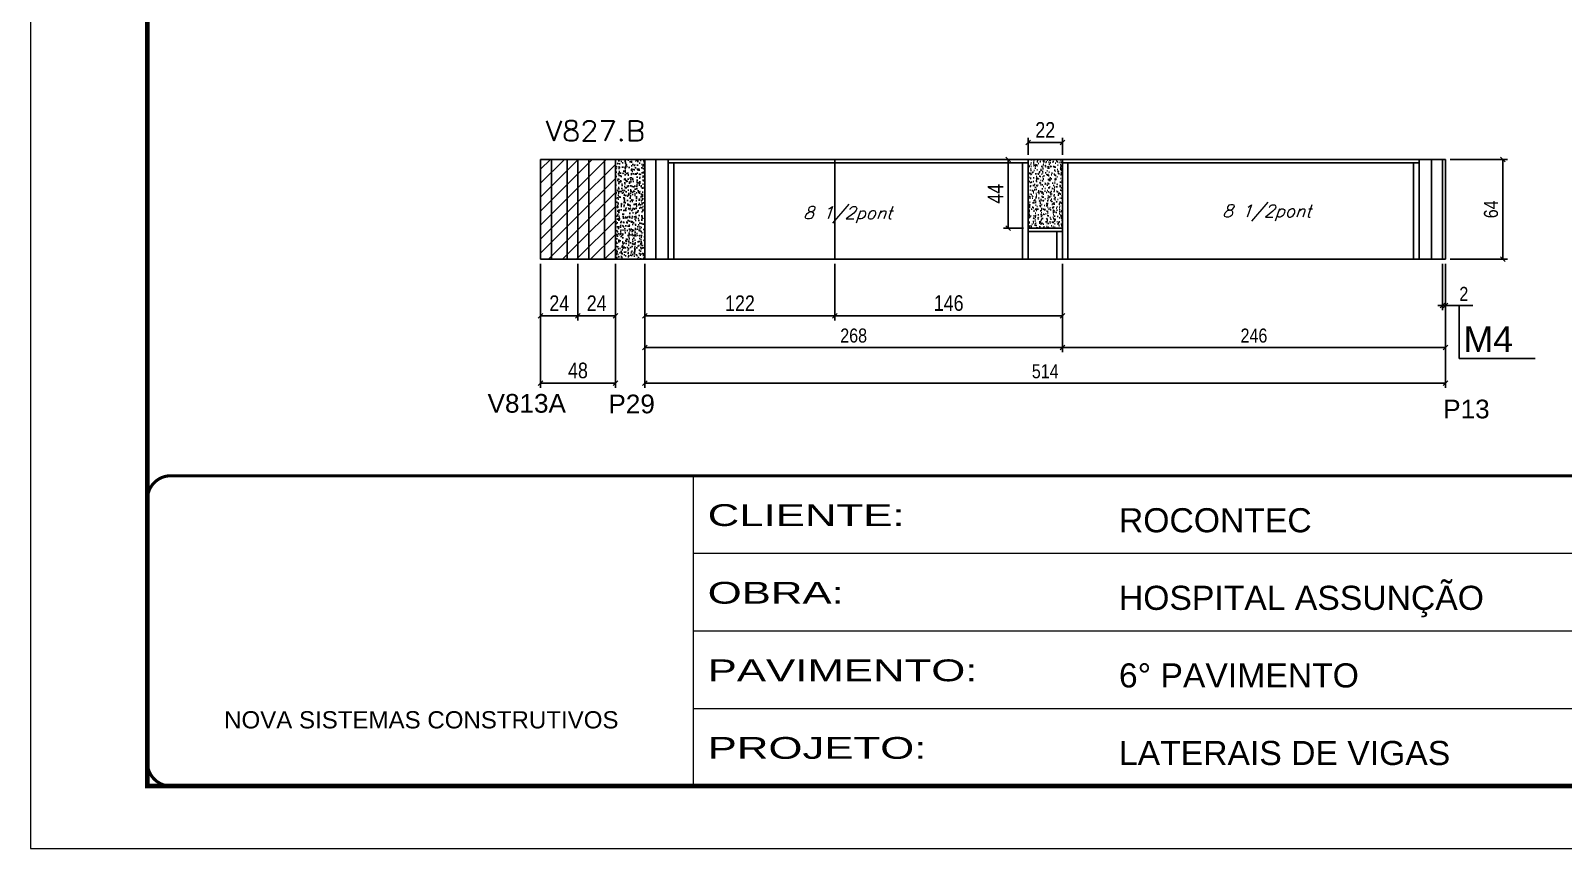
# Model space of a CAD drawing. Extents: x -20960 to -5926, y -2106 to 21915.
# Drawn here: x -9037 to -8053, y 11677 to 12202 of the extents above; entities that cross this region are included whole.
import ezdxf

# ---------------------------------------------------------------- set-up
doc = ezdxf.new("R2010")
doc.units = 0
doc.linetypes.add('CONTINUO', pattern=[0])
doc.linetypes.add('DASHED', pattern=[0.75, 0.5, -0.25])
for name, color, linetype in [('5', 5, 'Continuous'), ('COTA', 241, 'Continuous'), ('NOMENCLATURA', 7, 'Continuous'), ('Painéis', 200, 'Continuous'), ('Reaproveitamento', 251, 'Continuous'), ('SARR_2.2x7', 40, 'Continuous'), ('SARR_3.5x7', 81, 'Continuous'), ('texto', 7, 'Continuous')]:
    doc.layers.add(name, color=color, linetype=linetype)
for name, color, linetype, lineweight in [('Folhas', 255, 'Continuous', 9), ('SARRAFO DE PRESSAO', 251, 'DASHED', 9), ('Texto Seção', 7, 'Continuous', 15)]:
    doc.layers.add(name, color=color, linetype=linetype, lineweight=lineweight)
doc.styles.add('ARIAL', font='arial.ttf')
doc.styles.add('COTA TECNICA', font='techl___.ttf', dxfattribs={"height": 10})
doc.styles.add('COTA TECNICA-50', font='techl___.ttf', dxfattribs={"height": 9})
doc.styles.add('REGUA-120', font='ROMANS.shx', dxfattribs={"height": 15})
doc.styles.add('Romans', font='romans.shx')
doc.styles.get("Standard").update_dxf_attribs({"font": 'arial.ttf'})
doc.styles.add('Tecnologia', font='')
doc.styles.get('Tecnologia').set_extended_font_data('Forgotten Futurist')
doc.dimstyles.new('COTA PAINEL-50', dxfattribs={"dimtxt": 9, "dimasz": 3, "dimexe": 3, "dimexo": 3, "dimgap": 3, "dimtad": 1, "dimdec": 1, "dimzin": 12, "dimdsep": 46, "dimtxsty": 'COTA TECNICA-50', "dimblk1": 'OBLIQUE', "dimblk2": 'OBLIQUE', "dimsah": 1, "dimcen": 0.9, "dimclrd": 4, "dimclre": 4, "dimclrt": 240, "dimadec": 1, "dimazin": 3, "dimtfac": 1, "dimtdec": 1, "dimtmove": 0, "dimatfit": 3, "dimfxl": 1, "dimtolj": 1, "dimtzin": 12, "dimarcsym": 0})
doc.dimstyles.new('PAINEL', dxfattribs={"dimtxt": 10, "dimasz": 3, "dimexe": 3, "dimexo": 3, "dimgap": 3, "dimtad": 1, "dimdec": 1, "dimzin": 12, "dimdsep": 46, "dimtxsty": 'COTA TECNICA', "dimblk1": 'OBLIQUE', "dimblk2": 'OBLIQUE', "dimsah": 1, "dimcen": 0.9, "dimclrd": 4, "dimclre": 4, "dimclrt": 240, "dimadec": 1, "dimazin": 3, "dimtfac": 1, "dimtdec": 1, "dimtmove": 0, "dimatfit": 3, "dimfxl": 1, "dimtolj": 1, "dimtzin": 12, "dimarcsym": 0})
pattern_1 = [(50, (-141925.284, -18732.7265), (5.46554007, -0.47817257), [0.5715, -6.2865]), (355, (-141925.284, -18732.7265), (-1.05730264, 5.73170536), [0.4572, -5.02921753]), (100.4514447, (-141924.8284, -18732.7663), (4.40823741, 5.25353256), [0.48570026, -5.34270734]), (46.1842, (-141925.284, -18731.2025), (8.13237123, -1.26126984), [0.85725, -9.42975]), (96.6355576, (-141924.606, -18731.3076), (7.122124, 7.42278374), [0.7285507, -8.01406824]), (351.184151, (-141925.284, -18731.2025), (7.122124, 7.42278374), [0.685799, -7.54379196]), (21, (-141924.522, -18731.5835), (4.54843174, -3.06795595), [0.5715, -6.2865]), (326, (-141924.522, -18731.5835), (1.85406085, 5.52563898), [0.4572, -5.0292]), (71.451445, (-141924.143, -18731.839), (6.40249258, 2.45768307), [0.48570026, -5.34269813]), (37.5, (-141925.2839, -18732.7265), (0.092658098, 2.536651166), [0, -4.96824, 0, -5.1054, 0, -5.04825]), (7.5, (-141925.284, -18732.7265), (2.004589875, 3.005417245), [0, -2.91084, 0, -4.85394, 0, -1.92405]), (327.5, (-141926.9832, -18732.7265), (4.067717855, -0.17186232), [0, -1.905, 0, -5.9436, 0, -7.8867]), (317.5, (-141927.745, -18732.7265), (4.44387544, 0.76279473), [0, -2.4765, 0, -3.94716, 0, -5.6007])]
pattern_2 = [(45, (-151015.732, -13719.405), (-4.49012806, 4.49012806), [])]

# ---------------------------------------------------------------- blocks, each defined once
blk = doc.blocks.new('9999999999')
at = {"color": 30, "linetype": 'CONTINUO'}
for p, q in [((98564.56, 34230.21), (98564.56, 34429.45)), ((98564.56, 34379.64), (99583.98, 34379.64)), ((98564.56, 34329.83), (99487.98, 34329.83)), ((98564.56, 34280.02), (99487.98, 34280.02))]:
    blk.add_line(p, q, dxfattribs=at)
at = {"color": 30, "linetype": 'CONTINUO', "const_width": 2}
blk.add_lwpolyline([(99583.98, 34230.21), (99583.98, 34414.45, 0.414214), (99568.98, 34429.45), (98228.98, 34429.45, 0.414214), (98213.98, 34414.45), (98213.98, 34245.21, 0.414214), (98228.98, 34230.21), (99583.98, 34230.21)], format="xyb", dxfattribs=at)
at = {"layer": 'Folhas'}
blk.add_lwpolyline([(98138.98, 34190.21), (99623.98, 34190.21), (99623.98, 35240.21), (98138.98, 35240.21)], close=True, dxfattribs=at)
at = {"layer": 'Folhas', "color": 30, "const_width": 3}
blk.add_lwpolyline([(98213.98, 34230.21), (99583.98, 34230.21), (99583.98, 35200.21), (98213.98, 35200.21)], close=True, dxfattribs=at)
at = {"color": 7, "linetype": 'Continuous', "ltscale": 5, "style": 'ARIAL'}
for s, height, p in [('ROCONTEC', 15.483, (98837.68, 34393.13)), ('HOSPITAL ASSUNÇÃO', 15.4829, (98837.68, 34343.32)), ('6° PAVIMENTO', 15.4829, (98837.68, 34293.51)), ('NOVA SISTEMAS CONSTRUTIVOS', 11.0592, (98263.19, 34267.21)), ('LATERAIS DE VIGAS', 15.4829, (98837.68, 34243.7))]:
    blk.add_text(s, height=height, dxfattribs=at).set_placement(p)
at = {"layer": 'Folhas', "color": 7, "style": 'Tecnologia', "width": 1.5}
for s, p in [('CLIENTE:', (98573.65, 34397.17)), ('OBRA:', (98573.65, 34347.31)), ('PAVIMENTO:', (98573.65, 34297.5)), ('PROJETO:', (98573.65, 34247.69))]:
    blk.add_text(s, height=14, dxfattribs=at).set_placement(p)
blk = doc.blocks.new('_Oblique')
at = {"color": 0, "linetype": 'ByBlock', "lineweight": -2}
blk.add_line((-0.5, -0.5), (0.5, 0.5), dxfattribs=at)
blk = doc.blocks.new('*D1261')
at = {"layer": 'COTA', "color": 4, "linetype": 'ByBlock', "lineweight": -2, "transparency": 16777216}
for p, q in [((-8709.61, 12052.07), (-8709.61, 11972.48)), ((-8661.61, 12052.07), (-8661.61, 11972.48)), ((-8661.61, 11975.48), (-8709.61, 11975.48))]:
    blk.add_line(p, q, dxfattribs=at)
at = {"layer": 'Defpoints', "color": 0, "linetype": 'ByBlock', "transparency": 16777216}
for p in [(-8709.61, 12055.07), (-8661.61, 12055.07), (-8709.61, 11975.48)]:
    blk.add_point(p, dxfattribs=at)
at = {"layer": 'COTA', "color": 4, "linetype": 'ByBlock', "lineweight": -2, "transparency": 16777216, "xscale": 3, "yscale": 3, "zscale": 3}
for p, rotation in [((-8709.61, 11975.48), 180.0000000002952), ((-8661.61, 11975.48), 2.952837974135036e-10)]:
    blk.add_blockref('_Oblique', p, dxfattribs=dict(at, rotation=rotation))
at = {"layer": 'COTA', "color": 240, "linetype": 'ByBlock', "transparency": 16777216, "insert": (-8685.61, 11983.57), "char_height": 10, "attachment_point": 5, "style": 'COTA TECNICA'}
blk.add_mtext('\\A1;48', dxfattribs=at)
blk = doc.blocks.new('*D1262')
at = {"layer": 'COTA', "color": 4, "linetype": 'ByBlock', "lineweight": -2, "transparency": 16777216}
for p, q in [((-8399.61, 12119.07), (-8412.51, 12119.07)), ((-8409.51, 12119.07), (-8409.51, 12075.07)), ((-8399.61, 12075.07), (-8412.51, 12075.07))]:
    blk.add_line(p, q, dxfattribs=at)
at = {"layer": 'Defpoints', "color": 0, "linetype": 'ByBlock', "transparency": 16777216}
for p in [(-8396.61, 12119.07), (-8409.51, 12075.07), (-8396.61, 12075.07)]:
    blk.add_point(p, dxfattribs=at)
at = {"layer": 'COTA', "color": 4, "linetype": 'ByBlock', "lineweight": -2, "transparency": 16777216, "xscale": 3, "yscale": 3, "zscale": 3}
for p, rotation in [((-8409.51, 12119.07), 90), ((-8409.51, 12075.07), 270)]:
    blk.add_blockref('_Oblique', p, dxfattribs=dict(at, rotation=rotation))
at = {"layer": 'COTA', "color": 240, "linetype": 'ByBlock', "transparency": 16777216, "insert": (-8417.58, 12097.07), "char_height": 10, "attachment_point": 5, "rotation": 90, "style": 'COTA TECNICA'}
blk.add_mtext('\\A1;44', dxfattribs=at)
blk = doc.blocks.new('*D1263')
at = {"layer": 'COTA', "color": 4, "linetype": 'ByBlock', "lineweight": -2, "transparency": 16777216}
for p, q in [((-8396.61, 12122.07), (-8396.61, 12133.08)), ((-8396.61, 12130.08), (-8374.61, 12130.08)), ((-8374.61, 12122.07), (-8374.61, 12133.08))]:
    blk.add_line(p, q, dxfattribs=at)
at = {"layer": 'Defpoints', "color": 0, "linetype": 'ByBlock', "transparency": 16777216}
for p in [(-8374.61, 12130.08), (-8396.61, 12119.07), (-8374.61, 12119.07)]:
    blk.add_point(p, dxfattribs=at)
at = {"layer": 'COTA', "color": 4, "linetype": 'ByBlock', "lineweight": -2, "transparency": 16777216, "xscale": 3, "yscale": 3, "zscale": 3, "rotation": 180}
blk.add_blockref('_Oblique', (-8396.61, 12130.08), dxfattribs=at)
at = {"layer": 'COTA', "color": 4, "linetype": 'ByBlock', "lineweight": -2, "transparency": 16777216, "xscale": 3, "yscale": 3, "zscale": 3}
blk.add_blockref('_Oblique', (-8374.61, 12130.08), dxfattribs=at)
at = {"layer": 'COTA', "color": 240, "linetype": 'ByBlock', "transparency": 16777216, "insert": (-8385.61, 12138.08), "char_height": 10, "attachment_point": 5, "style": 'COTA TECNICA'}
blk.add_mtext('\\A1;22', dxfattribs=at)
blk = doc.blocks.new('*D1264')
at = {"layer": 'COTA', "color": 4, "linetype": 'ByBlock', "lineweight": -2, "transparency": 16777216}
for p, q in [((-8642.61, 12052.07), (-8642.61, 12015.72)), ((-8520.61, 12052.07), (-8520.61, 12015.72)), ((-8642.61, 12018.72), (-8520.61, 12018.72))]:
    blk.add_line(p, q, dxfattribs=at)
at = {"layer": 'Defpoints', "color": 0, "linetype": 'ByBlock', "transparency": 16777216}
for p in [(-8642.61, 12055.07), (-8520.61, 12055.07), (-8520.61, 12018.72)]:
    blk.add_point(p, dxfattribs=at)
at = {"layer": 'COTA', "color": 4, "linetype": 'ByBlock', "lineweight": -2, "transparency": 16777216, "xscale": 3, "yscale": 3, "zscale": 3, "rotation": 180}
blk.add_blockref('_Oblique', (-8642.61, 12018.72), dxfattribs=at)
at = {"layer": 'COTA', "color": 4, "linetype": 'ByBlock', "lineweight": -2, "transparency": 16777216, "xscale": 3, "yscale": 3, "zscale": 3}
blk.add_blockref('_Oblique', (-8520.61, 12018.72), dxfattribs=at)
at = {"layer": 'COTA', "color": 240, "linetype": 'ByBlock', "transparency": 16777216, "insert": (-8581.61, 12026.78), "char_height": 10, "attachment_point": 5, "style": 'COTA TECNICA'}
blk.add_mtext('\\A1;122', dxfattribs=at)
blk = doc.blocks.new('*D1265')
at = {"layer": 'COTA', "color": 4, "linetype": 'ByBlock', "lineweight": -2, "transparency": 16777216}
for p, q in [((-8520.61, 12052.07), (-8520.61, 12015.72)), ((-8374.61, 12052.07), (-8374.61, 12015.72)), ((-8520.61, 12018.72), (-8374.61, 12018.72))]:
    blk.add_line(p, q, dxfattribs=at)
at = {"layer": 'Defpoints', "color": 0, "linetype": 'ByBlock', "transparency": 16777216}
for p in [(-8520.61, 12055.07), (-8374.61, 12055.07), (-8374.61, 12018.72)]:
    blk.add_point(p, dxfattribs=at)
at = {"layer": 'COTA', "color": 4, "linetype": 'ByBlock', "lineweight": -2, "transparency": 16777216, "xscale": 3, "yscale": 3, "zscale": 3, "rotation": 180}
blk.add_blockref('_Oblique', (-8520.61, 12018.72), dxfattribs=at)
at = {"layer": 'COTA', "color": 4, "linetype": 'ByBlock', "lineweight": -2, "transparency": 16777216, "xscale": 3, "yscale": 3, "zscale": 3}
blk.add_blockref('_Oblique', (-8374.61, 12018.72), dxfattribs=at)
at = {"layer": 'COTA', "color": 240, "linetype": 'ByBlock', "transparency": 16777216, "insert": (-8447.61, 12026.82), "char_height": 10, "attachment_point": 5, "style": 'COTA TECNICA'}
blk.add_mtext('\\A1;146', dxfattribs=at)
blk = doc.blocks.new('*D1331')
at = {"layer": 'COTA', "color": 4, "lineweight": -2, "ltscale": 25, "transparency": 16777216}
for p, q in [((-8709.61, 12052.07), (-8709.61, 12015.72)), ((-8685.61, 12052.07), (-8685.61, 12015.72)), ((-8709.61, 12018.72), (-8685.61, 12018.72))]:
    blk.add_line(p, q, dxfattribs=at)
at = {"layer": 'Defpoints', "color": 0, "ltscale": 25, "transparency": 16777216}
for p in [(-8709.61, 12055.07), (-8685.61, 12055.07), (-8685.61, 12018.72)]:
    blk.add_point(p, dxfattribs=at)
at = {"layer": 'COTA', "color": 4, "lineweight": -2, "ltscale": 25, "transparency": 16777216, "xscale": 3, "yscale": 3, "zscale": 3, "rotation": 180}
blk.add_blockref('_Oblique', (-8709.61, 12018.72), dxfattribs=at)
at = {"layer": 'COTA', "color": 4, "lineweight": -2, "ltscale": 25, "transparency": 16777216, "xscale": 3, "yscale": 3, "zscale": 3}
blk.add_blockref('_Oblique', (-8685.61, 12018.72), dxfattribs=at)
at = {"layer": 'COTA', "color": 240, "ltscale": 25, "transparency": 16777216, "insert": (-8697.61, 12026.79), "char_height": 10, "attachment_point": 5, "style": 'COTA TECNICA'}
blk.add_mtext('\\A1;24', dxfattribs=at)
blk = doc.blocks.new('*D1332')
at = {"layer": 'COTA', "color": 4, "lineweight": -2, "ltscale": 25, "transparency": 16777216}
for p, q in [((-8685.61, 12052.07), (-8685.61, 12015.72)), ((-8661.61, 12052.07), (-8661.61, 12015.72)), ((-8685.61, 12018.72), (-8661.61, 12018.72))]:
    blk.add_line(p, q, dxfattribs=at)
at = {"layer": 'Defpoints', "color": 0, "ltscale": 25, "transparency": 16777216}
for p in [(-8685.61, 12055.07), (-8661.61, 12055.07), (-8661.61, 12018.72)]:
    blk.add_point(p, dxfattribs=at)
at = {"layer": 'COTA', "color": 4, "lineweight": -2, "ltscale": 25, "transparency": 16777216, "xscale": 3, "yscale": 3, "zscale": 3, "rotation": 180}
blk.add_blockref('_Oblique', (-8685.61, 12018.72), dxfattribs=at)
at = {"layer": 'COTA', "color": 4, "lineweight": -2, "ltscale": 25, "transparency": 16777216, "xscale": 3, "yscale": 3, "zscale": 3}
blk.add_blockref('_Oblique', (-8661.61, 12018.72), dxfattribs=at)
at = {"layer": 'COTA', "color": 240, "ltscale": 25, "transparency": 16777216, "insert": (-8673.61, 12026.79), "char_height": 10, "attachment_point": 5, "style": 'COTA TECNICA'}
blk.add_mtext('\\A1;24', dxfattribs=at)
blk = doc.blocks.new('*D1315')
at = {"layer": 'COTA', "color": 4, "lineweight": -2, "transparency": 16777216}
for p, q in [((-8374.61, 12052.07), (-8374.61, 11995.37)), ((-8128.61, 12052.07), (-8128.61, 11995.37)), ((-8128.61, 11998.37), (-8374.61, 11998.37))]:
    blk.add_line(p, q, dxfattribs=at)
at = {"layer": 'Defpoints', "color": 0, "transparency": 16777216}
for p in [(-8374.61, 12055.07), (-8128.61, 12055.07), (-8374.61, 11998.37)]:
    blk.add_point(p, dxfattribs=at)
at = {"layer": 'COTA', "color": 4, "lineweight": -2, "transparency": 16777216, "xscale": 3, "yscale": 3, "zscale": 3, "rotation": 180}
blk.add_blockref('_Oblique', (-8374.61, 11998.37), dxfattribs=at)
at = {"layer": 'COTA', "color": 4, "lineweight": -2, "transparency": 16777216, "xscale": 3, "yscale": 3, "zscale": 3}
blk.add_blockref('_Oblique', (-8128.61, 11998.37), dxfattribs=at)
at = {"layer": 'COTA', "color": 240, "transparency": 16777216, "insert": (-8251.61, 12005.96), "char_height": 9, "attachment_point": 5, "style": 'COTA TECNICA-50'}
blk.add_mtext('\\A1;246', dxfattribs=at)
blk = doc.blocks.new('*D1228')
at = {"layer": 'COTA', "color": 4, "lineweight": -2, "transparency": 16777216}
for p, q in [((-8642.61, 12052.07), (-8642.61, 11995.37)), ((-8374.61, 12052.07), (-8374.61, 11995.37)), ((-8642.61, 11998.37), (-8374.61, 11998.37))]:
    blk.add_line(p, q, dxfattribs=at)
at = {"layer": 'Defpoints', "color": 0, "transparency": 16777216}
for p in [(-8642.61, 12055.07), (-8374.61, 12055.07), (-8374.61, 11998.37)]:
    blk.add_point(p, dxfattribs=at)
at = {"layer": 'COTA', "color": 4, "lineweight": -2, "transparency": 16777216, "xscale": 3, "yscale": 3, "zscale": 3, "rotation": 180}
blk.add_blockref('_Oblique', (-8642.61, 11998.37), dxfattribs=at)
at = {"layer": 'COTA', "color": 4, "lineweight": -2, "transparency": 16777216, "xscale": 3, "yscale": 3, "zscale": 3}
blk.add_blockref('_Oblique', (-8374.61, 11998.37), dxfattribs=at)
at = {"layer": 'COTA', "color": 240, "transparency": 16777216, "insert": (-8508.61, 12005.98), "char_height": 9, "attachment_point": 5, "style": 'COTA TECNICA-50'}
blk.add_mtext('\\A1;268', dxfattribs=at)
blk = doc.blocks.new('*D1229')
at = {"layer": 'COTA', "color": 4, "lineweight": -2, "transparency": 16777216}
for p, q in [((-8642.61, 12052.07), (-8642.61, 11972.48)), ((-8128.61, 12052.07), (-8128.61, 11972.48)), ((-8642.61, 11975.48), (-8128.61, 11975.48))]:
    blk.add_line(p, q, dxfattribs=at)
at = {"layer": 'Defpoints', "color": 0, "transparency": 16777216}
for p in [(-8642.61, 12055.07), (-8128.61, 12055.07), (-8128.61, 11975.48)]:
    blk.add_point(p, dxfattribs=at)
at = {"layer": 'COTA', "color": 4, "lineweight": -2, "transparency": 16777216, "xscale": 3, "yscale": 3, "zscale": 3, "rotation": 180}
blk.add_blockref('_Oblique', (-8642.61, 11975.48), dxfattribs=at)
at = {"layer": 'COTA', "color": 4, "lineweight": -2, "transparency": 16777216, "xscale": 3, "yscale": 3, "zscale": 3}
blk.add_blockref('_Oblique', (-8128.61, 11975.48), dxfattribs=at)
at = {"layer": 'COTA', "color": 240, "transparency": 16777216, "insert": (-8385.61, 11983.08), "char_height": 9, "attachment_point": 5, "style": 'COTA TECNICA-50'}
blk.add_mtext('\\A1;514', dxfattribs=at)
blk = doc.blocks.new('*D1316')
at = {"layer": 'COTA', "color": 4, "lineweight": -2, "transparency": 16777216}
for p, q in [((-8130.61, 12052.07), (-8130.61, 12022.28)), ((-8128.61, 12052.07), (-8128.61, 12022.28)), ((-8130.61, 12025.28), (-8133.61, 12025.28)), ((-8130.61, 12025.28), (-8128.61, 12025.28)), ((-8128.61, 12025.28), (-8111.11, 12025.28))]:
    blk.add_line(p, q, dxfattribs=at)
at = {"layer": 'Defpoints', "color": 0, "transparency": 16777216}
for p in [(-8130.61, 12055.07), (-8128.61, 12055.07), (-8128.61, 12025.28)]:
    blk.add_point(p, dxfattribs=at)
at = {"layer": 'COTA', "color": 4, "lineweight": -2, "transparency": 16777216, "xscale": 3, "yscale": 3, "zscale": 3}
blk.add_blockref('_Oblique', (-8130.61, 12025.28), dxfattribs=at)
at = {"layer": 'COTA', "color": 4, "lineweight": -2, "transparency": 16777216, "xscale": 3, "yscale": 3, "zscale": 3, "rotation": 180}
blk.add_blockref('_Oblique', (-8128.61, 12025.28), dxfattribs=at)
at = {"layer": 'COTA', "color": 240, "transparency": 16777216, "insert": (-8116.86, 12032.78), "char_height": 9, "attachment_point": 5, "style": 'COTA TECNICA-50'}
blk.add_mtext('\\A1;2', dxfattribs=at)
blk = doc.blocks.new('*D1317')
at = {"layer": 'COTA', "color": 4, "lineweight": -2, "transparency": 16777216}
for p, q in [((-8125.61, 12119.07), (-8088.79, 12119.07)), ((-8091.79, 12119.07), (-8091.79, 12055.07)), ((-8125.61, 12055.07), (-8088.79, 12055.07))]:
    blk.add_line(p, q, dxfattribs=at)
at = {"layer": 'Defpoints', "color": 0, "transparency": 16777216}
for p in [(-8128.61, 12119.07), (-8128.61, 12055.07), (-8091.79, 12055.07)]:
    blk.add_point(p, dxfattribs=at)
at = {"layer": 'COTA', "color": 4, "lineweight": -2, "transparency": 16777216, "xscale": 3, "yscale": 3, "zscale": 3}
for p, rotation in [((-8091.79, 12119.07), 90), ((-8091.79, 12055.07), 270)]:
    blk.add_blockref('_Oblique', p, dxfattribs=dict(at, rotation=rotation))
at = {"layer": 'COTA', "color": 240, "transparency": 16777216, "insert": (-8099.38, 12087.07), "char_height": 9, "attachment_point": 5, "rotation": 90, "style": 'COTA TECNICA-50'}
blk.add_mtext('\\A1;64', dxfattribs=at)

msp = doc.modelspace()

# ---------------------------------------------------------------- hatches: boundary and pattern name
at = {"layer": 'COTA', "linetype": 'ByBlock'}
h = msp.add_hatch(dxfattribs=at)
h.set_pattern_fill('AR-CONC', color=256, scale=0.03)
h.set_pattern_definition(pattern_1)
h.paths.add_polyline_path([(-8661.61, 12055.07), (-8642.61, 12055.07), (-8642.61, 12119.07), (-8661.61, 12119.07)])
h = msp.add_hatch(dxfattribs=at)
h.set_pattern_fill('AR-CONC', color=256, scale=0.03)
h.set_pattern_definition(pattern_1)
h.paths.add_polyline_path([(-8396.61, 12075.07), (-8374.61, 12075.07), (-8374.61, 12119.07), (-8396.61, 12119.07)])
at = {"layer": 'Reaproveitamento', "linetype": 'ByBlock'}
h = msp.add_hatch(dxfattribs=at)
h.set_pattern_fill('ANSI31', color=256, scale=2)
h.set_pattern_definition(pattern_2)
h.paths.add_polyline_path([(-8685.61, 12119.07), (-8709.61, 12119.07), (-8709.61, 12055.07), (-8685.61, 12055.07)])
h = msp.add_hatch(dxfattribs=at)
h.set_pattern_fill('ANSI31', color=256, scale=2)
h.set_pattern_definition(pattern_2)
h.paths.add_polyline_path([(-8661.61, 12119.07), (-8685.61, 12119.07), (-8685.61, 12055.07), (-8661.61, 12055.07)])

# ---------------------------------------------------------------- linework, layer by layer
at = {"layer": 'COTA', "linetype": 'ByBlock'}
for p, q in [((-8661.61, 12119.07), (-8642.61, 12119.07)), ((-8396.61, 12119.07), (-8374.61, 12119.07)), ((-8661.61, 12055.07), (-8642.61, 12055.07))]:
    msp.add_line(p, q, dxfattribs=at)
at = {"layer": 'NOMENCLATURA', "linetype": 'Continuous'}
for q in [(-8119.86, 12025.28), (-8071.05, 11991.32)]:
    msp.add_line((-8119.86, 11991.32), q, dxfattribs=at)
at = {"layer": 'Painéis', "linetype": 'ByBlock'}
for p, q in [((-8709.61, 12119.07), (-8709.61, 12055.07)), ((-8661.61, 12119.07), (-8709.61, 12119.07)), ((-8685.61, 12119.07), (-8685.61, 12055.07)), ((-8661.61, 12055.07), (-8661.61, 12119.07)), ((-8642.61, 12119.07), (-8642.61, 12055.07)), ((-8396.61, 12119.07), (-8642.61, 12119.07)), ((-8396.61, 12075.07), (-8396.61, 12119.07)), ((-8374.61, 12119.07), (-8374.61, 12055.07)), ((-8128.61, 12119.07), (-8374.61, 12119.07)), ((-8130.61, 12055.07), (-8130.61, 12119.07)), ((-8128.61, 12055.07), (-8128.61, 12119.07)), ((-8396.61, 12075.07), (-8374.61, 12075.07)), ((-8709.61, 12055.07), (-8661.61, 12055.07)), ((-8642.61, 12055.07), (-8128.61, 12055.07))]:
    msp.add_line(p, q, dxfattribs=at)
at = {"layer": 'Painéis'}
msp.add_line((-8520.61, 12055.07), (-8520.61, 12119.07), dxfattribs=at)
at = {"layer": 'SARR_2.2x7', "linetype": 'Continuous'}
for p, q in [((-8702.61, 12119.07), (-8702.61, 12055.07)), ((-8692.61, 12119.07), (-8692.61, 12055.07)), ((-8678.61, 12119.07), (-8678.61, 12055.07)), ((-8668.61, 12119.07), (-8668.61, 12055.07)), ((-8635.61, 12119.07), (-8635.61, 12055.07)), ((-8627.61, 12116.87), (-8520.61, 12116.87)), ((-8520.61, 12116.87), (-8396.61, 12116.87)), ((-8374.61, 12116.87), (-8145.61, 12116.87)), ((-8137.61, 12119.07), (-8137.61, 12055.07)), ((-8374.61, 12072.87), (-8396.61, 12072.87))]:
    msp.add_line(p, q, dxfattribs=at)
at = {"layer": 'SARR_3.5x7'}
for p, q in [((-8627.61, 12119.07), (-8627.61, 12055.07)), ((-8624.11, 12116.87), (-8624.11, 12055.07)), ((-8400.11, 12116.87), (-8400.11, 12055.07)), ((-8371.11, 12116.87), (-8371.11, 12055.07)), ((-8149.11, 12116.87), (-8149.11, 12055.07)), ((-8145.61, 12119.07), (-8145.61, 12055.07)), ((-8396.61, 12075.07), (-8396.61, 12055.07)), ((-8378.11, 12072.87), (-8378.11, 12055.07))]:
    msp.add_line(p, q, dxfattribs=at)

# ---------------------------------------------------------------- block references
at = {"layer": 'SARRAFO DE PRESSAO', "color": 6, "linetype": 'ByBlock'}
msp.add_blockref('9999999999', (-107175.98, -22513.42), dxfattribs=at)

# ---------------------------------------------------------------- texts
at = {"layer": '5', "linetype": 'Continuous'}
for s, p in [('V813A', (-8743.66, 11956.51)), ('P29', (-8666.06, 11956.11)), ('P13', (-8130.11, 11952.86))]:
    msp.add_text(s, height=12, rotation=359.99996, dxfattribs=at).set_placement(p)
at = {"layer": 'NOMENCLATURA', "linetype": 'Continuous'}
msp.add_text('M4', height=16.5, dxfattribs=at).set_placement((-8117.17, 11995.52))
at = {"layer": 'texto', "color": 2, "char_height": 8, "attachment_point": 5, "style": 'Romans'}
for insert in [(-8512.47, 12083.53), (-8243.42, 12084.73)]:
    msp.add_mtext('{\\Q19;\\C256;8 1/2pont}', dxfattribs=dict(at, insert=insert))
at = {"layer": 'Texto Seção', "style": 'REGUA-120', "width": 1.05}
msp.add_text('V827.B', height=13, dxfattribs=at).set_placement((-8706.34, 12130.96))

# ---------------------------------------------------------------- dimensions: what is measured, and where the dimension line sits
at = {"layer": 'COTA', "linetype": 'ByBlock'}
for base, p1, p2, picture, middle in [((-8374.61, 12130.08), (-8396.61, 12119.07), (-8374.61, 12119.07), '*D1263', (-8385.61, 12138.08)), ((-8520.61, 12018.72), (-8642.61, 12055.07), (-8520.61, 12055.07), '*D1264', (-8581.61, 12026.78)), ((-8374.61, 12018.72), (-8520.61, 12055.07), (-8374.61, 12055.07), '*D1265', (-8447.61, 12026.82))]:
    dim = msp.add_linear_dim(base=base, p1=p1, p2=p2, dimstyle='PAINEL', dxfattribs=at)
    dim.commit()
    dim.dimension.update_dxf_attribs({"geometry": picture, "text_midpoint": middle})
dim = msp.add_linear_dim(base=(-8409.51, 12075.07), p1=(-8396.61, 12119.07), p2=(-8396.61, 12075.07), angle=90, dimstyle='PAINEL', dxfattribs=at)
dim.commit()
dim.dimension.update_dxf_attribs({"geometry": '*D1262', "text_midpoint": (-8417.58, 12097.07)})
at = {"layer": 'COTA'}
dim = msp.add_linear_dim(base=(-8091.79, 12055.07), p1=(-8128.61, 12119.07), p2=(-8128.61, 12055.07), angle=90, dimstyle='COTA PAINEL-50', dxfattribs=at)
dim.commit()
dim.dimension.update_dxf_attribs({"geometry": '*D1317', "text_midpoint": (-8099.38, 12087.07)})
at = {"layer": 'COTA', "linetype": 'ByBlock'}
dim = msp.add_aligned_dim(p1=(-8661.61, 12055.07), p2=(-8709.61, 12055.07), distance=79.59, dimstyle='PAINEL', dxfattribs=at)
dim.commit()
dim.dimension.update_dxf_attribs({"geometry": '*D1261', "text_midpoint": (-8685.61, 11983.57)})
at = {"layer": 'COTA', "ltscale": 25}
dim = msp.add_linear_dim(base=(-8685.61, 12018.72), p1=(-8709.61, 12055.07), p2=(-8685.61, 12055.07), dimstyle='PAINEL', dxfattribs=at)
dim.commit()
dim.dimension.update_dxf_attribs({"geometry": '*D1331', "text_midpoint": (-8697.61, 12026.79)})
dim = msp.add_linear_dim(base=(-8661.61, 12018.72), p1=(-8685.61, 12055.07), p2=(-8661.61, 12055.07), dimstyle='PAINEL', override={"dimtmove": 1}, dxfattribs=at)
dim.commit()
dim.dimension.update_dxf_attribs({"geometry": '*D1332', "text_midpoint": (-8673.61, 12026.79)})
at = {"layer": 'COTA'}
for base, p1, p2, picture, middle in [((-8374.61, 11998.37), (-8642.61, 12055.07), (-8374.61, 12055.07), '*D1228', (-8508.61, 12005.98)), ((-8128.61, 11975.48), (-8642.61, 12055.07), (-8128.61, 12055.07), '*D1229', (-8385.61, 11983.08)), ((-8374.61, 11998.37), (-8128.61, 12055.07), (-8374.61, 12055.07), '*D1315', (-8251.61, 12005.96)), ((-8128.61, 12025.28), (-8130.61, 12055.07), (-8128.61, 12055.07), '*D1316', (-8116.86, 12032.78))]:
    dim = msp.add_linear_dim(base=base, p1=p1, p2=p2, dimstyle='COTA PAINEL-50', dxfattribs=at)
    dim.commit()
    dim.dimension.update_dxf_attribs({"geometry": picture, "text_midpoint": middle})

doc.saveas('drawing.dxf')
